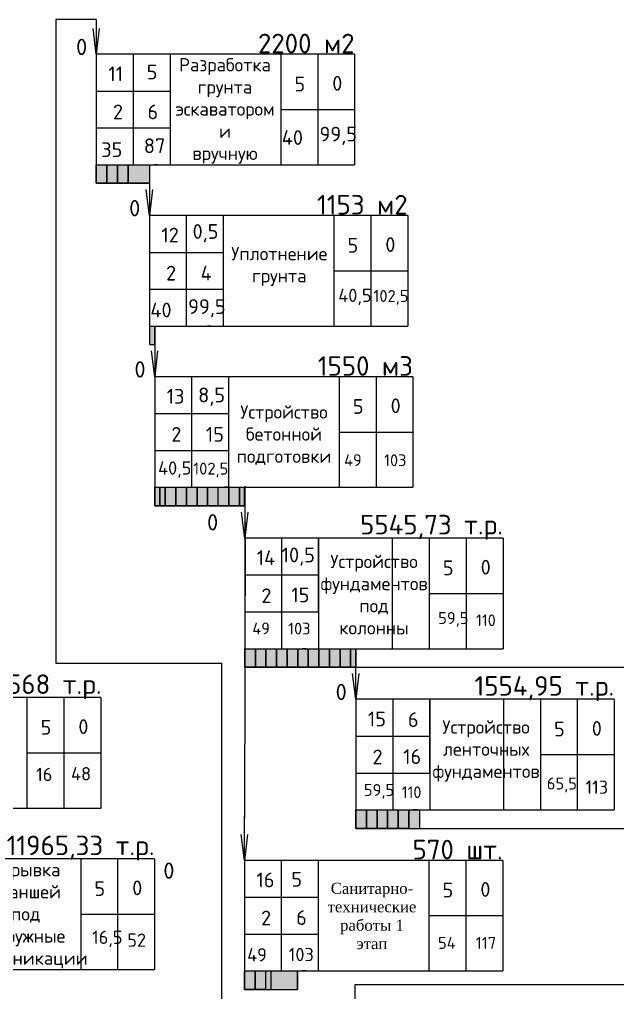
# Model space of a CAD drawing. Header units: millimetres. Extents: x -152693 to 518302, y -31658 to 793547.
# Drawn here: x -141530 to -132474, y 58742 to 73489 of the extents above; entities that cross this region are included whole.
import ezdxf

# ---------------------------------------------------------------- set-up
doc = ezdxf.new("R2010")
doc.units = ezdxf.units.MM
doc.styles.add('PDF ISOCPEUR', font='isocpeur.ttf')
doc.styles.add('ГОСТ 450', font='isocpeur.ttf', dxfattribs={"height": 450})

msp = doc.modelspace()

# ---------------------------------------------------------------- hatches: boundary and pattern name
at = {"lineweight": 20}
h = msp.add_hatch(color=1, dxfattribs=at)
h.dxf.hatch_style = 1
h.paths.add_polyline_path([(-140366.4612, 71006.14534), (-140206.17216, 71006.14534), (-140206.17216, 71285.49821), (-140366.4612, 71285.49821)])
h = msp.add_hatch(color=1, dxfattribs=at)
h.dxf.hatch_style = 1
h.paths.add_polyline_path([(-140206.17216, 71006.14534), (-140045.88313, 71006.14534), (-140045.88313, 71285.49821), (-140206.17216, 71285.49821)])
h = msp.add_hatch(color=1, dxfattribs=at)
h.dxf.hatch_style = 1
h.paths.add_polyline_path([(-140045.88313, 71006.14534), (-139885.5941, 71006.14534), (-139885.5941, 71285.49821), (-140045.88313, 71285.49821)])
h = msp.add_hatch(color=1, dxfattribs=at)
h.dxf.hatch_style = 1
h.paths.add_polyline_path([(-139885.5941, 71006.14534), (-139562.71017, 71006.14534), (-139562.71017, 71285.49821), (-139885.5941, 71285.49821)])
h = msp.add_hatch(color=1, dxfattribs=at)
h.dxf.hatch_style = 1
h.paths.add_polyline_path([(-139562.71017, 68562.63435), (-139482.56566, 68562.63435), (-139482.56566, 68841.98722), (-139562.71017, 68841.98722)])
h = msp.add_hatch(color=1, dxfattribs=at)
h.dxf.hatch_style = 1
h.paths.add_polyline_path([(-139482.56566, 66119.12337), (-139322.27663, 66119.12337), (-139322.27663, 66398.47624), (-139482.56566, 66398.47624)])
h = msp.add_hatch(color=1, dxfattribs=at)
h.dxf.hatch_style = 1
h.paths.add_polyline_path([(-139322.27663, 66119.12337), (-139161.9876, 66119.12337), (-139161.9876, 66398.47624), (-139322.27663, 66398.47624)])
h = msp.add_hatch(color=1, dxfattribs=at)
h.dxf.hatch_style = 1
h.paths.add_polyline_path([(-139161.9876, 66119.12337), (-139001.69856, 66119.12337), (-139001.69856, 66398.47624), (-139161.9876, 66398.47624)])
h = msp.add_hatch(color=1, dxfattribs=at)
h.dxf.hatch_style = 1
h.paths.add_polyline_path([(-139001.69856, 66119.12337), (-138841.40953, 66119.12337), (-138841.40953, 66398.47624), (-139001.69856, 66398.47624)])
h = msp.add_hatch(color=1, dxfattribs=at)
h.dxf.hatch_style = 1
h.paths.add_polyline_path([(-138841.40953, 66119.12337), (-138681.1205, 66119.12337), (-138681.1205, 66398.47624), (-138841.40953, 66398.47624)])
h = msp.add_hatch(color=1, dxfattribs=at)
h.dxf.hatch_style = 1
h.paths.add_polyline_path([(-138681.1205, 66119.15673), (-138520.83147, 66119.15673), (-138520.83147, 66398.5096), (-138681.1205, 66398.5096)])
h = msp.add_hatch(color=1, dxfattribs=at)
h.dxf.hatch_style = 1
h.paths.add_polyline_path([(-138519.7354, 66119.07326), (-138359.44637, 66119.07326), (-138359.44637, 66398.42613), (-138519.7354, 66398.42613)])
h = msp.add_hatch(color=1, dxfattribs=at)
h.dxf.hatch_style = 1
h.paths.add_polyline_path([(-138359.44637, 66119.06492), (-138199.15734, 66119.06492), (-138199.15734, 66398.41779), (-138359.44637, 66398.41779)])
h = msp.add_hatch(color=1, dxfattribs=at)
h.dxf.hatch_style = 1
h.paths.add_polyline_path([(-138199.15734, 66119.04824), (-138120.65057, 66119.05249), (-138120.65057, 66398.40537), (-138199.15734, 66398.40111)])
h = msp.add_hatch(color=1, dxfattribs=at)
h.dxf.hatch_style = 1
h.paths.add_polyline_path([(-138118.8386, 63673.69435), (-137958.54957, 63673.69435), (-137958.54957, 63953.04722), (-138118.8386, 63953.04722)])
h = msp.add_hatch(color=1, dxfattribs=at)
h.dxf.hatch_style = 1
h.paths.add_polyline_path([(-137958.54957, 63673.69435), (-137798.26053, 63673.69435), (-137798.26053, 63953.04722), (-137958.54957, 63953.04722)])
h = msp.add_hatch(color=1, dxfattribs=at)
h.dxf.hatch_style = 1
h.paths.add_polyline_path([(-137798.26053, 63673.69435), (-137637.9715, 63673.69435), (-137637.9715, 63953.04722), (-137798.26053, 63953.04722)])
h = msp.add_hatch(color=1, dxfattribs=at)
h.dxf.hatch_style = 1
h.paths.add_polyline_path([(-137637.9715, 63673.69435), (-137477.68247, 63673.69435), (-137477.68247, 63953.04722), (-137637.9715, 63953.04722)])
h = msp.add_hatch(color=1, dxfattribs=at)
h.dxf.hatch_style = 1
h.paths.add_polyline_path([(-137477.68247, 63673.69435), (-137317.39344, 63673.69435), (-137317.39344, 63953.04722), (-137477.68247, 63953.04722)])
h = msp.add_hatch(color=1, dxfattribs=at)
h.dxf.hatch_style = 1
h.paths.add_polyline_path([(-137317.39344, 63673.69435), (-137157.10441, 63673.69435), (-137157.10441, 63953.04722), (-137317.39344, 63953.04722)])
h = msp.add_hatch(color=1, dxfattribs=at)
h.dxf.hatch_style = 1
h.paths.add_polyline_path([(-137157.10441, 63673.69435), (-136996.81538, 63673.69435), (-136996.81538, 63953.04722), (-137157.10441, 63953.04722)])
h = msp.add_hatch(color=1, dxfattribs=at)
h.dxf.hatch_style = 1
h.paths.add_polyline_path([(-136996.81538, 63673.69435), (-136836.52635, 63673.69435), (-136836.52635, 63953.04722), (-136996.81538, 63953.04722)])
h = msp.add_hatch(color=1, dxfattribs=at)
h.dxf.hatch_style = 1
h.paths.add_polyline_path([(-136836.52635, 63673.69435), (-136676.23731, 63673.69435), (-136676.23731, 63953.04722), (-136836.52635, 63953.04722)])
h = msp.add_hatch(color=1, dxfattribs=at)
h.dxf.hatch_style = 1
h.paths.add_polyline_path([(-136676.23731, 63673.69435), (-136515.94828, 63673.69435), (-136515.94828, 63953.04722), (-136676.23731, 63953.04722)])
h = msp.add_hatch(color=1, dxfattribs=at)
h.dxf.hatch_style = 1
h.paths.add_polyline_path([(-136515.94828, 63673.69435), (-136435.80377, 63673.69435), (-136435.80377, 63953.04722), (-136515.94828, 63953.04722)])
h = msp.add_hatch(color=1, dxfattribs=at)
h.dxf.hatch_style = 1
h.paths.add_polyline_path([(-136435.80377, 61230.18336), (-136275.51474, 61230.18336), (-136275.51474, 61509.53624), (-136435.80377, 61509.53624)])
h = msp.add_hatch(color=1, dxfattribs=at)
h.dxf.hatch_style = 1
h.paths.add_polyline_path([(-136275.51474, 61230.18336), (-136115.2257, 61230.18336), (-136115.2257, 61509.53624), (-136275.51474, 61509.53624)])
h = msp.add_hatch(color=1, dxfattribs=at)
h.dxf.hatch_style = 1
h.paths.add_polyline_path([(-136115.2257, 61230.18336), (-135954.93667, 61230.18336), (-135954.93667, 61509.53624), (-136115.2257, 61509.53624)])
h = msp.add_hatch(color=1, dxfattribs=at)
h.dxf.hatch_style = 1
h.paths.add_polyline_path([(-135954.93667, 61230.18336), (-135794.64764, 61230.18336), (-135794.64764, 61509.53624), (-135954.93667, 61509.53624)])
h = msp.add_hatch(color=1, dxfattribs=at)
h.dxf.hatch_style = 1
h.paths.add_polyline_path([(-135794.64764, 61230.18336), (-135634.35861, 61230.18336), (-135634.35861, 61509.53624), (-135794.64764, 61509.53624)])
h = msp.add_hatch(color=1, dxfattribs=at)
h.dxf.hatch_style = 1
h.paths.add_polyline_path([(-135634.35861, 61230.18336), (-135474.06958, 61230.18336), (-135474.06958, 61509.53624), (-135634.35861, 61509.53624)])
h = msp.add_hatch(color=5, dxfattribs=at)
h.dxf.hatch_style = 1
h.paths.add_polyline_path([(-138123.6249, 58789.97469), (-137963.33587, 58789.97469), (-137963.33587, 59069.32757), (-138123.6249, 59069.32757)])
h = msp.add_hatch(color=5, dxfattribs=at)
h.dxf.hatch_style = 1
h.paths.add_polyline_path([(-137963.33587, 58789.97469), (-137318.66373, 58789.97469), (-137318.66373, 59069.32757), (-137963.33587, 59069.32757)])
h = msp.add_hatch(color=5, dxfattribs=at)
h.dxf.hatch_style = 1
h.paths.add_polyline_path([(-137803.04683, 58789.97469), (-137722.90232, 58789.97469), (-137722.90232, 59069.32757), (-137803.04683, 59069.32757)])

# ---------------------------------------------------------------- linework, layer by layer
for p, q in [((-140366.4612, 73488.87125), (-140979.87777, 73488.87125)), ((-140979.87777, 73488.87125), (-140979.87777, 63731.90377)), ((-140366.4612, 73488.87125), (-140366.4612, 72682.26257)), ((-140366.4612, 71285.49821), (-139224.70231, 71285.49821)), ((-140366.4612, 71285.49821), (-136455.52098, 71285.49821)), ((-140366.4612, 71285.49821), (-136455.52098, 71285.49821)), ((-140366.4612, 71285.49821), (-138736.90277, 71285.49821)), ((-140366.4612, 71285.49821), (-136455.52098, 71285.49821)), ((-140366.4612, 71285.49821), (-140366.4612, 71006.14534)), ((-140366.4612, 71285.49821), (-139725.30507, 71285.49821)), ((-139725.30507, 71285.49821), (-139562.71017, 71285.49821)), ((-139562.71017, 71285.49821), (-139562.71017, 70554.89174)), ((-139435.28496, 71285.49821), (-139484.87152, 71285.49821)), ((-140366.4612, 71006.14534), (-139725.30507, 71006.14534)), ((-139725.30507, 71006.14534), (-139562.71017, 71006.14534)), ((-139562.71017, 68841.98722), (-138192.59951, 68841.98722)), ((-139562.71017, 68841.98722), (-135651.76996, 68841.98722)), ((-139562.71017, 68841.98722), (-135651.76996, 68841.98722)), ((-139562.71017, 68841.98722), (-137607.24007, 68841.98722)), ((-139562.71017, 68841.98722), (-135651.76996, 68841.98722)), ((-139562.71017, 68841.98722), (-139562.71017, 68562.63435)), ((-139482.56566, 68562.63435), (-139482.56566, 68841.98722)), ((-139482.56566, 68562.63435), (-139482.56566, 68841.98722)), ((-139482.56566, 68841.98722), (-139482.56566, 68374.13352)), ((-138631.53393, 68841.98722), (-138681.1205, 68841.98722)), ((-139562.71017, 68562.63435), (-139482.56566, 68562.63435)), ((-139482.56566, 66398.47624), (-138112.45499, 66398.47624)), ((-139482.56566, 66398.47624), (-135571.62545, 66398.47624)), ((-139482.56566, 66398.47624), (-135571.62545, 66398.47624)), ((-139482.56566, 66398.47624), (-137527.09555, 66398.47624)), ((-139482.56566, 66398.47624), (-135571.62545, 66398.47624)), ((-139482.56566, 66398.47624), (-139482.56566, 66119.12337)), ((-139482.56566, 66398.47624), (-139482.56566, 66119.12337)), ((-139482.56566, 66398.47624), (-139482.56566, 66119.12337)), ((-139482.56566, 66398.47624), (-139482.56566, 66119.12337)), ((-139402.42114, 66119.12337), (-139402.42114, 66398.47624)), ((-139322.27663, 66119.12337), (-139322.27663, 66398.47624)), ((-139161.9876, 66119.12337), (-139161.9876, 66398.47624)), ((-139001.69856, 66119.12337), (-139001.69856, 66398.47624)), ((-138841.40953, 66119.12337), (-138841.40953, 66398.47624)), ((-138681.1205, 66119.12337), (-138681.1205, 66398.47624)), ((-138519.7354, 66119.07326), (-138519.7354, 66398.47624)), ((-138519.7354, 66398.42613), (-138359.44637, 66398.42613)), ((-138365.15417, 66398.47624), (-138424.65805, 66398.47624)), ((-138359.44637, 66119.07326), (-138359.44637, 66398.42613)), ((-138359.44637, 66398.41779), (-138199.15734, 66398.41779)), ((-138199.15734, 66119.06492), (-138199.15734, 66398.41779)), ((-138199.15734, 66119.05658), (-138199.15734, 66398.40945)), ((-138199.15734, 66398.40111), (-138038.8683, 66398.40111)), ((-138120.47402, 66398.40514), (-138120.82712, 66119.05272)), ((-138120.82712, 66119.05272), (-138120.47402, 66398.40514)), ((-138116.94631, 66415.0303), (-138117.90659, 65655.31883)), ((-138117.14366, 66119.22493), (-138117.14366, 66398.57781)), ((-138038.8683, 66398.39277), (-137878.57927, 66398.39277)), ((-139482.56566, 66119.12337), (-139402.42114, 66119.12337)), ((-139482.56566, 66119.07326), (-138519.7354, 66119.07326)), ((-138519.7354, 66119.07326), (-138359.44637, 66119.07326)), ((-138359.44637, 66119.06492), (-138199.15734, 66119.06492)), ((-138199.15734, 66119.05658), (-138120.82724, 66118.95757)), ((-138114.0523, 65872.94211), (-138123.6249, 61383.63582)), ((-137001.42711, 64511.75297), (-137001.42711, 65629.16446)), ((-137001.42711, 65629.16446), (-137001.42711, 63953.04722)), ((-134207.89839, 65629.16446), (-134207.89839, 63953.04722)), ((-137001.42711, 65070.45871), (-137001.42711, 64511.75297)), ((-138118.8386, 63953.04722), (-136977.07971, 63953.04722)), ((-138118.8386, 63953.04722), (-134207.89839, 63953.04722)), ((-138118.8386, 63953.04722), (-134207.89839, 63953.04722)), ((-138118.8386, 63953.04722), (-136163.36849, 63953.04722)), ((-138118.8386, 63953.04722), (-134207.89839, 63953.04722)), ((-138118.8386, 63953.04722), (-138118.8386, 63673.69435)), ((-138118.8386, 63953.04722), (-138118.8386, 63673.69435)), ((-138118.8386, 63953.04722), (-137958.54957, 63953.04722)), ((-137958.54957, 63673.69435), (-137958.54957, 63953.04722)), ((-137958.54957, 63953.04722), (-137798.26053, 63953.04722)), ((-137798.26053, 63673.69435), (-137798.26053, 63953.04722)), ((-137798.26053, 63953.04722), (-137637.9715, 63953.04722)), ((-137637.9715, 63673.69435), (-137637.9715, 63953.04722)), ((-137637.9715, 63953.04722), (-137477.68247, 63953.04722)), ((-137477.68247, 63673.69435), (-137477.68247, 63953.04722)), ((-137477.68247, 63953.04722), (-137317.39344, 63953.04722)), ((-137317.39344, 63673.69435), (-137317.39344, 63953.04722)), ((-137317.39344, 63953.04722), (-137157.10441, 63953.04722)), ((-137187.66236, 63953.04722), (-137237.24892, 63953.04722)), ((-137157.10441, 63673.69435), (-137157.10441, 63953.04722)), ((-137157.10441, 63953.04722), (-136996.81538, 63953.04722)), ((-136996.81538, 63673.69435), (-136996.81538, 63953.04722)), ((-136996.81538, 63953.04722), (-136836.52635, 63953.04722)), ((-136836.52635, 63673.69435), (-136836.52635, 63953.04722)), ((-136836.52635, 63953.04722), (-136676.23731, 63953.04722)), ((-136676.23731, 63673.69435), (-136676.23731, 63953.04722)), ((-136676.23731, 63953.04722), (-136515.94828, 63953.04722)), ((-136515.94828, 63673.69435), (-136515.94828, 63953.04722)), ((-136515.94828, 63953.04722), (-136355.65925, 63953.04722)), ((-136435.80377, 63673.69435), (-136435.80377, 63953.04722)), ((-140979.87777, 63731.90377), (-138469.27585, 63731.90377)), ((-138469.27585, 63731.90377), (-138469.27585, 54169.03543)), ((-138118.8386, 63673.69435), (-136996.81538, 63673.69435)), ((-138118.8386, 63673.69435), (-137958.54957, 63673.69435)), ((-137958.54957, 63673.69435), (-137798.26053, 63673.69435)), ((-137798.26053, 63673.69435), (-137637.9715, 63673.69435)), ((-137637.9715, 63673.69435), (-137477.68247, 63673.69435)), ((-137477.68247, 63673.69435), (-137317.39344, 63673.69435)), ((-137317.39344, 63673.69435), (-137157.10441, 63673.69435)), ((-137157.10441, 63673.69435), (-136996.81538, 63673.69435)), ((-136996.81538, 63673.69435), (-136836.52635, 63673.69435)), ((-136836.52635, 63673.69435), (-136676.23731, 63673.69435)), ((-136676.23731, 63673.69435), (-136515.94828, 63673.69435)), ((-136515.94828, 63673.69435), (-136435.80377, 63673.69435)), ((-136435.80377, 63673.69435), (-132053.59804, 63673.80252)), ((-136435.80377, 63185.65347), (-136435.80377, 63673.69435)), ((-135318.39228, 62068.24198), (-135318.39228, 63185.65347)), ((-135318.39228, 63185.65347), (-135318.39228, 61509.53624)), ((-132524.86356, 63185.65347), (-132524.86356, 61509.53624)), ((-144211.09208, 61535.94443), (-140300.15187, 61535.94443)), ((-136435.80377, 61509.53624), (-135065.6931, 61509.53624)), ((-136435.80377, 61509.53624), (-132524.86356, 61509.53624)), ((-136435.80377, 61509.53624), (-132524.86356, 61509.53624)), ((-136435.80377, 61509.53624), (-134480.33366, 61509.53624)), ((-136435.80377, 61509.53624), (-132524.86356, 61509.53624)), ((-136435.80377, 61509.53624), (-132524.86356, 61509.53624)), ((-136435.80377, 61509.53624), (-136435.80377, 61230.18336)), ((-136435.80377, 61509.53624), (-136435.80377, 61230.18336)), ((-136435.80377, 61509.53624), (-136435.80377, 61230.18336)), ((-136435.80377, 61509.53624), (-136289.1856, 61509.53624)), ((-136289.1856, 61509.53624), (-136128.89657, 61509.53624)), ((-136275.51474, 61230.18336), (-136275.51474, 61509.53624)), ((-136128.89657, 61509.53624), (-135968.60754, 61509.53624)), ((-136115.2257, 61230.18336), (-136115.2257, 61509.53624)), ((-135968.60754, 61509.53624), (-135808.31851, 61509.53624)), ((-135954.93667, 61230.18336), (-135954.93667, 61509.53624)), ((-135808.31851, 61509.53624), (-135648.02948, 61509.53624)), ((-135794.64764, 61230.18336), (-135794.64764, 61509.53624)), ((-135634.35861, 61230.18336), (-135634.35861, 61509.53624)), ((-135634.35861, 61509.53624), (-135474.06958, 61509.53624)), ((-135518.29839, 61509.53624), (-135567.88496, 61509.53624)), ((-135504.62753, 61509.53624), (-135554.21409, 61509.53624)), ((-135474.06958, 61509.53624), (-135474.06958, 61230.18336)), ((-138127.49268, 61414.57806), (-138127.49268, 60776.38703)), ((-136435.80377, 61230.18336), (-135474.06958, 61230.18336)), ((-136184.39811, 61230.18336), (-135703.53102, 61230.18336)), ((-136184.39811, 61230.18336), (-135474.06958, 61230.18336)), ((-136184.39811, 61230.18336), (-136024.10908, 61230.18336)), ((-136024.10908, 61230.18336), (-135863.82005, 61230.18336)), ((-135863.82005, 61230.18336), (-135703.53102, 61230.18336)), ((-135703.53102, 61230.18336), (-135543.24198, 61230.18336)), ((-135543.24198, 61230.18336), (-135474.06958, 61230.18336)), ((-135508.65578, 61230.18336), (-131360.48258, 61230.18336)), ((-143395.97606, 59092.51229), (-139485.03585, 59092.51229)), ((-138123.6249, 59069.32757), (-136981.86601, 59069.32757)), ((-138123.6249, 59069.32757), (-134212.68469, 59069.32757)), ((-138123.6249, 59069.32757), (-134212.68469, 59069.32757)), ((-138123.6249, 59069.32757), (-136494.06648, 59069.32757)), ((-138123.6249, 59069.32757), (-134212.68469, 59069.32757)), ((-138123.6249, 59069.32757), (-134212.68469, 59069.32757)), ((-138123.6249, 59069.32757), (-138123.6249, 58789.97469)), ((-138123.6249, 59069.32757), (-137722.90232, 59069.32757)), ((-137318.66373, 59069.32757), (-137318.66373, 58789.97469)), ((-137318.66373, 58789.97469), (-137318.66373, 59069.32757)), ((-137192.44866, 59069.32757), (-137242.03522, 59069.32757)), ((-132053.59804, 58859.15833), (-136449.47464, 58859.05017)), ((-136449.47464, 58859.05017), (-136449.47464, 58301.93381)), ((-138123.6249, 58789.97469), (-137318.66373, 58789.97469))]:
    msp.add_line(p, q)
for p, q in [((-136455.52098, 72961.61544), (-140366.4612, 72961.61544)), ((-139807.75545, 72961.61544), (-139807.75545, 71285.49821)), ((-139249.04971, 72961.61544), (-139249.04971, 71285.49821)), ((-137572.93247, 72961.61544), (-137572.93247, 71285.49821)), ((-137014.22673, 72961.61544), (-137014.22673, 71285.49821)), ((-136455.52098, 72961.61544), (-136455.52098, 71285.49821)), ((-140366.4612, 72682.26257), (-140366.4612, 71285.49821)), ((-140366.4612, 72402.9097), (-139249.04971, 72402.9097)), ((-137572.93247, 72123.55683), (-136455.52098, 72123.55683)), ((-140366.4612, 71844.20395), (-139249.04971, 71844.20395)), ((-140366.4612, 71285.49821), (-136455.52098, 71285.49821)), ((-135651.76996, 70518.10446), (-139562.71017, 70518.10446)), ((-139562.71017, 70518.10446), (-139562.71017, 68841.98722)), ((-139004.00443, 70518.10446), (-139004.00443, 68841.98722)), ((-138445.29868, 70518.10446), (-138445.29868, 68841.98722)), ((-136769.18145, 70518.10446), (-136769.18145, 68841.98722)), ((-136210.47571, 70518.10446), (-136210.47571, 68841.98722)), ((-135651.76996, 70518.10446), (-135651.76996, 68841.98722)), ((-139562.71017, 69959.39871), (-138445.29868, 69959.39871)), ((-136769.18145, 69680.04584), (-135651.76996, 69680.04584)), ((-139562.71017, 69400.69297), (-138445.29868, 69400.69297)), ((-139562.71017, 68841.98722), (-135651.76996, 68841.98722)), ((-135571.62545, 68074.59347), (-139482.56566, 68074.59347)), ((-138923.85991, 68074.59347), (-138923.85991, 66398.47624)), ((-138365.15417, 68074.59347), (-138365.15417, 66398.47624)), ((-136689.03693, 68074.59347), (-136689.03693, 66398.47624)), ((-136130.33119, 68074.59347), (-136130.33119, 66398.47624)), ((-135571.62545, 68074.59347), (-135571.62545, 66398.47624)), ((-139482.56566, 67795.2406), (-139482.56566, 66398.47624)), ((-139482.56566, 67515.88773), (-138365.15417, 67515.88773)), ((-136689.03693, 67236.53486), (-135571.62545, 67236.53486)), ((-139482.56566, 66957.18198), (-138365.15417, 66957.18198)), ((-139482.56566, 66398.47624), (-135571.62545, 66398.47624)), ((-134207.89839, 65629.16446), (-138118.8386, 65629.16446)), ((-138118.8386, 65629.16446), (-138118.8386, 63953.04722)), ((-137560.13285, 65629.16446), (-137560.13285, 63953.04722)), ((-135884.01562, 65629.16446), (-135884.01562, 63953.04722)), ((-135325.30987, 65629.16446), (-135325.30987, 63953.04722)), ((-134766.60413, 65629.16446), (-134766.60413, 63953.04722)), ((-138118.8386, 65070.45871), (-137001.42711, 65070.45871)), ((-135325.30987, 64791.10584), (-134207.89839, 64791.10584)), ((-138118.8386, 64511.75297), (-137001.42711, 64511.75297)), ((-138118.8386, 63953.04722), (-134207.89839, 63953.04722)), ((-140300.15187, 63212.06166), (-144211.09208, 63212.06166)), ((-141417.56336, 63212.06166), (-141417.56336, 61535.94443)), ((-140858.85762, 63212.06166), (-140858.85762, 61535.94443)), ((-140300.15187, 63212.06166), (-140300.15187, 61535.94443)), ((-132524.86356, 63185.65347), (-136435.80377, 63185.65347)), ((-136435.80377, 63185.65347), (-136435.80377, 61509.53624)), ((-135877.09802, 63185.65347), (-135877.09802, 61509.53624)), ((-134200.98079, 63185.65347), (-134200.98079, 61509.53624)), ((-133642.27504, 63185.65347), (-133642.27504, 61509.53624)), ((-133083.5693, 63185.65347), (-133083.5693, 61509.53624)), ((-136435.80377, 62626.94773), (-135318.39228, 62626.94773)), ((-141417.56336, 62374.00305), (-140300.15187, 62374.00305)), ((-133642.27504, 62347.59485), (-132524.86356, 62347.59485)), ((-136435.80377, 62068.24198), (-135318.39228, 62068.24198)), ((-144211.09208, 61535.94443), (-140300.15187, 61535.94443)), ((-136435.80377, 61509.53624), (-132524.86356, 61509.53624)), ((-139485.03585, 60768.62952), (-143395.97606, 60768.62952)), ((-140602.44734, 60768.62952), (-140602.44734, 59092.51229)), ((-140043.74159, 60768.62952), (-140043.74159, 59092.51229)), ((-139485.03585, 60768.62952), (-139485.03585, 59092.51229)), ((-134212.68469, 60745.4448), (-138123.6249, 60745.4448)), ((-138123.6249, 60745.4448), (-138123.6249, 59069.32757)), ((-137564.91915, 60745.4448), (-137564.91915, 59069.32757)), ((-137006.21341, 60745.4448), (-137006.21341, 59069.32757)), ((-135330.09617, 60745.4448), (-135330.09617, 59069.32757)), ((-134771.39043, 60745.4448), (-134771.39043, 59069.32757)), ((-134212.68469, 60745.4448), (-134212.68469, 59069.32757)), ((-138123.6249, 60186.73905), (-137006.21341, 60186.73905)), ((-140602.44734, 59930.57091), (-139485.03585, 59930.57091)), ((-135330.09617, 59907.38618), (-134212.68469, 59907.38618)), ((-138123.6249, 59628.03331), (-137006.21341, 59628.03331)), ((-143395.97606, 59092.51229), (-139485.03585, 59092.51229)), ((-138123.6249, 59069.32757), (-134212.68469, 59069.32757))]:
    msp.add_line(p, q, dxfattribs=at)
for points in [[(-140321.91879, 73353.58865), (-140366.4612, 72961.61544), (-140415.45785, 73353.58865)], [(-139518.16776, 70910.07766), (-139562.71017, 70518.10446), (-139611.70682, 70910.07766)], [(-139482.56566, 68841.98722), (-139482.56566, 67795.2406)], [(-139438.02325, 68466.56668), (-139482.56566, 68074.59347), (-139531.56231, 68466.56668)], [(-138074.29619, 66021.13766), (-138118.8386, 65629.16446), (-138167.83525, 66021.13766)], [(-136391.26136, 63577.62667), (-136435.80377, 63185.65347), (-136484.80042, 63577.62667)], [(-138079.08249, 61137.418), (-138123.6249, 60745.4448), (-138172.62155, 61137.418)]]:
    msp.add_lwpolyline(points, dxfattribs=at)
at = {"color": 1, "lineweight": 20}
for points in [[(-140366.4612, 71285.49821), (-140206.17216, 71285.49821), (-140206.17216, 71006.14534), (-140366.4612, 71006.14534)], [(-140206.17216, 71285.49821), (-140045.88313, 71285.49821), (-140045.88313, 71006.14534), (-140206.17216, 71006.14534)], [(-140045.88313, 71285.49821), (-139885.5941, 71285.49821), (-139885.5941, 71006.14534), (-140045.88313, 71006.14534)], [(-139885.5941, 71285.49821), (-139562.71017, 71285.49821), (-139562.71017, 71006.14534), (-139885.5941, 71006.14534)], [(-139482.56566, 66398.47624), (-139402.42114, 66398.47624), (-139402.42114, 66119.12337), (-139482.56566, 66119.12337)], [(-139482.56566, 66398.47624), (-138120.65057, 66398.40537), (-138120.65057, 66119.05249), (-139482.56566, 66119.12337)], [(-139482.56566, 66398.47624), (-139322.27663, 66398.47624), (-139322.27663, 66119.12337), (-139482.56566, 66119.12337)], [(-139322.27663, 66398.47624), (-139161.9876, 66398.47624), (-139161.9876, 66119.12337), (-139322.27663, 66119.12337)], [(-139161.9876, 66398.47624), (-139001.69856, 66398.47624), (-139001.69856, 66119.12337), (-139161.9876, 66119.12337)], [(-139001.69856, 66398.47624), (-138841.40953, 66398.47624), (-138841.40953, 66119.12337), (-139001.69856, 66119.12337)], [(-138841.40953, 66398.47624), (-138681.1205, 66398.47624), (-138681.1205, 66119.12337), (-138841.40953, 66119.12337)], [(-138519.7354, 66398.42613), (-138359.44637, 66398.42613), (-138359.44637, 66119.07326), (-138519.7354, 66119.07326)], [(-138359.44637, 66398.41779), (-138199.15734, 66398.41779), (-138199.15734, 66119.06492), (-138359.44637, 66119.06492)], [(-138118.8386, 63953.04722), (-137958.54957, 63953.04722), (-137958.54957, 63673.69435), (-138118.8386, 63673.69435)], [(-137958.54957, 63953.04722), (-137798.26053, 63953.04722), (-137798.26053, 63673.69435), (-137958.54957, 63673.69435)], [(-137798.26053, 63953.04722), (-137637.9715, 63953.04722), (-137637.9715, 63673.69435), (-137798.26053, 63673.69435)], [(-137637.9715, 63953.04722), (-137477.68247, 63953.04722), (-137477.68247, 63673.69435), (-137637.9715, 63673.69435)], [(-137477.68247, 63953.04722), (-137317.39344, 63953.04722), (-137317.39344, 63673.69435), (-137477.68247, 63673.69435)], [(-137317.39344, 63953.04722), (-137157.10441, 63953.04722), (-137157.10441, 63673.69435), (-137317.39344, 63673.69435)], [(-137157.10441, 63953.04722), (-136996.81538, 63953.04722), (-136996.81538, 63673.69435), (-137157.10441, 63673.69435)], [(-136996.81538, 63953.04722), (-136836.52635, 63953.04722), (-136836.52635, 63673.69435), (-136996.81538, 63673.69435)], [(-136836.52635, 63953.04722), (-136676.23731, 63953.04722), (-136676.23731, 63673.69435), (-136836.52635, 63673.69435)], [(-136676.23731, 63953.04722), (-136515.94828, 63953.04722), (-136515.94828, 63673.69435), (-136676.23731, 63673.69435)], [(-136515.94828, 63953.04722), (-136435.80377, 63953.04722), (-136435.80377, 63673.69435), (-136515.94828, 63673.69435)], [(-136435.80377, 61509.53624), (-136275.51474, 61509.53624), (-136275.51474, 61230.18336), (-136435.80377, 61230.18336)], [(-136275.51474, 61509.53624), (-136115.2257, 61509.53624), (-136115.2257, 61230.18336), (-136275.51474, 61230.18336)], [(-136115.2257, 61509.53624), (-135954.93667, 61509.53624), (-135954.93667, 61230.18336), (-136115.2257, 61230.18336)], [(-135954.93667, 61509.53624), (-135794.64764, 61509.53624), (-135794.64764, 61230.18336), (-135954.93667, 61230.18336)], [(-135794.64764, 61509.53624), (-135634.35861, 61509.53624), (-135634.35861, 61230.18336), (-135794.64764, 61230.18336)]]:
    msp.add_lwpolyline(points, close=True, dxfattribs=at)
at = {"color": 5, "lineweight": 20}
for points in [[(-138123.6249, 59069.32757), (-137963.33587, 59069.32757), (-137963.33587, 58789.97469), (-138123.6249, 58789.97469)], [(-137963.33587, 59069.32757), (-137803.04683, 59069.32757), (-137803.04683, 58789.97469), (-137963.33587, 58789.97469)], [(-137318.66373, 59069.32757), (-137318.66373, 59069.32757), (-137318.66373, 58789.97469), (-137318.66373, 58789.97469)]]:
    msp.add_lwpolyline(points, close=True, dxfattribs=at)
msp.add_lwpolyline([(-137722.90232, 59069.32757), (-137722.90232, 58789.97469)], dxfattribs=at)

# ---------------------------------------------------------------- texts
at = {"lineweight": 20, "style": 'PDF ISOCPEUR'}
for s, insert, char_height, attachment_point in [('0', (-140673.80382, 72949.51703), 246.89718, 7), ('2200 м2', (-136455.52098, 73124.71244), 296.276621, 6), ('5', (-139603.84299, 72579.42703), 223.4823, 7), ('0', (-136794.28462, 72409.2144), 223.4823, 7), ('2', (-140114.66389, 71975.8495), 223.4823, 7), ('40', (-137558.47472, 71587.66212), 223.482298, 7), ('35', (-140292.23237, 71403.61889), 223.482298, 7), ('1153 м2', (-135651.76996, 70681.20146), 296.276621, 6), ('0', (-139870.0528, 70506.00604), 246.89718, 7), ('0', (-135990.5336, 69965.70342), 223.4823, 7), ('2', (-139310.91286, 69532.33851), 223.4823, 7), ('40,5', (-136702.499, 69160.10454), 201.134068, 7), ('40', (-139547.97778, 68973.74235), 223.482298, 7), ('0', (-139789.90828, 68062.49506), 246.89718, 7), ('1550 м3', (-135571.62545, 68237.69047), 296.276621, 6), ('0', (-135910.38909, 67522.19243), 223.4823, 7), ('2', (-139230.76835, 67088.82753), 223.4823, 7), ('49', (-136613.06959, 66722.112), 178.785838, 7), ('40,5', (-139431.10364, 66543.92077), 201.134068, 7), ('0', (-138690.16844, 65745.01193), 246.89718, 7), ('5545,73 т.р.', (-134207.89839, 65792.26145), 296.2766207, 6), ('0', (-134546.66203, 65076.76341), 223.4823, 7), ('2', (-137867.04129, 64643.39851), 223.4823, 7), ('59,5', (-135189.59049, 64284.92681), 181.020661, 7), ('49', (-138003.98708, 64170.49453), 178.785838, 7), ('3568 т.р. ', (-140286.48101, 63375.15866), 296.276621, 6), ('0', (-136743.14639, 63173.55506), 246.89718, 7), ('1554,95 т.р.', (-132524.86356, 63348.75047), 296.2766207, 6), ('0', (-140638.91551, 62659.66062), 223.4823, 7), ('0', (-132863.62719, 62633.25243), 223.4823, 7), ('2', (-136184.00646, 62199.88752), 223.4823, 7), ('16', (-141278.10033, 61946.71135), 201.134068, 7), ('65,5', (-133544.72826, 61776.76183), 181.020661, 7), ('113', (-132959.33338, 61753.56601), 201.134068, 7), ('59,5', (-136314.74581, 61678.75963), 181.020661, 7), ('11965,33 т.р. ', (-139485.03585, 60931.72652), 296.2766207, 6), ('570 шт.', (-134212.68469, 60908.5418), 296.276621, 6), ('0', (-139352.52356, 60465.40262), 246.89718, 7), ('0', (-139823.79949, 60216.22848), 223.4823, 7), ('0', (-134551.44833, 60193.04376), 223.4823, 7), ('2', (-137871.82759, 59759.67885), 223.4823, 7), ('16,5', (-140431.16303, 59431.15843), 201.134068, 7), ('54', (-135192.0841, 59403.21103), 181.020661, 7), ('49', (-138082.55753, 59213.33474), 201.134068, 7)]:
    msp.add_mtext(s, dxfattribs=dict(at, insert=insert, char_height=char_height, attachment_point=attachment_point))
at = {"lineweight": 20, "char_height": 201.1340681, "attachment_point": 5, "style": 'ГОСТ 450'}
for s, insert in [('\\pxqc;Разработка\\Pгрунта эскаватором \\Pи вручную', (-138417.98524, 72103.80926)), ('\\pxqc;Уплотнение грунта', (-137595.52063, 69744.9679)), ('Устройство \\Pбетонной подготовки', (-137524.73831, 67189.31469)), ('\\pxqc;Устройство\\Pфундаментов\\Pпод колонны', (-136160.7534, 64771.64846)), ('\\pxqc;Устройство \\Pленточных \\Pфундаментов', (-134464.60696, 62402.87693)), ('\\pxqc;Отрывка траншей \\Pпод наружные \\Pкоммуникации', (-141435.34516, 59906.31404)), ('\\pxqc;{\\fTimes New Roman|b0|i0|c204|p18;\\H0.83333x;Санитарно-\\Pтехнические работы 1 этап                                 }', (-136192.51254, 59901.08251))]:
    msp.add_mtext_dynamic_manual_height_columns(s, width=1060.0498594, gutter_width=10.02812, heights=[0], dxfattribs=dict(at, insert=insert))
at = {"lineweight": 20, "attachment_point": 7, "style": 'PDF ISOCPEUR'}
for s, insert, char_height, width in [('11', (-140185.16484, 72552.80737), 223.482298, 1189.1897492), ('5', (-137366.09312, 72398.67618), 223.4823, 671.0601081), ('6', (-139591.96441, 71975.8495), 223.4823, 2282.4887686), ('99,5', (-136987.16719, 71587.91218), 223.482298, 671.0601081), ('87', (-139646.76656, 71462.94074), 223.482298, 671.0601081), ('0,5', (-138909.03101, 70111.92883), 223.482298, 480.4869403), ('12', (-139381.41382, 70109.29639), 223.482298, 1189.1897492), ('5', (-136562.3421, 69955.1652), 223.4823, 671.0601081), ('4', (-138788.21339, 69532.33851), 223.4823, 2282.4887686), ('102,5', (-136171.21419, 69165.3257), 181.020661, 543.5586876), ('99,5', (-138976.67026, 68973.99241), 223.482298, 671.0601081), ('13', (-139301.2693, 67665.7854), 223.482298, 1189.1897492), ('8,5', (-138824.50708, 67634.04444), 223.482298, 480.4869403), ('5', (-136482.19758, 67511.65421), 223.4823, 671.0601081), ('15', (-138708.06887, 67088.82753), 223.482298, 2282.4887686), ('103', (-136008.82442, 66719.45825), 178.785838, 536.8480865), ('102,5', (-138899.81883, 66549.14193), 181.020661, 543.5586876), ('10,5', (-137560.13285, 65209.50766), 223.482298, 480.4869403), ('14', (-137937.54224, 65220.35638), 223.482298, 1189.1897492), ('5', (-135118.47052, 65066.2252), 223.4823, 671.0601081), ('15', (-137413.8321, 64656.62081), 223.482298, 2282.4887686), ('110', (-134617.01091, 64295.152), 176.99798, 531.4796056), ('103', (-137461.66907, 64167.84078), 178.785838, 536.8480865), ('15', (-136254.50741, 62776.8454), 223.482298, 1189.1897492), ('6', (-135648.07769, 62765.99668), 223.4823, 480.4869403), ('5', (-141210.72401, 62649.12241), 223.4823, 671.0601081), ('5', (-133435.43569, 62622.71421), 223.4823, 671.0601081), ('16', (-135720.21536, 62206.08268), 223.482298, 2282.4887686), ('48', (-140748.86943, 61957.28999), 201.134068, 614.6387169), ('110', (-135742.16623, 61688.98483), 176.99798, 531.4796056), ('16', (-137942.32854, 60336.63673), 223.482298, 1189.1897492), ('5', (-137413.28834, 60346.13245), 223.4823, 480.4869403), ('5', (-140395.60798, 60205.69026), 223.4823, 671.0601081), ('5', (-135123.25682, 60182.50554), 223.4823, 671.0601081), ('6', (-137340.83011, 59765.87401), 223.4823, 2282.4887686), ('52', (-139897.45334, 59435.74543), 201.134068, 603.9540973), ('117', (-134620.30546, 59403.08882), 181.020661, 543.5586876), ('103', (-137452.83722, 59216.90924), 201.134068, 603.9540973)]:
    msp.add_mtext(s, dxfattribs=dict(at, insert=insert, char_height=char_height, width=width))

doc.saveas('drawing.dxf')
